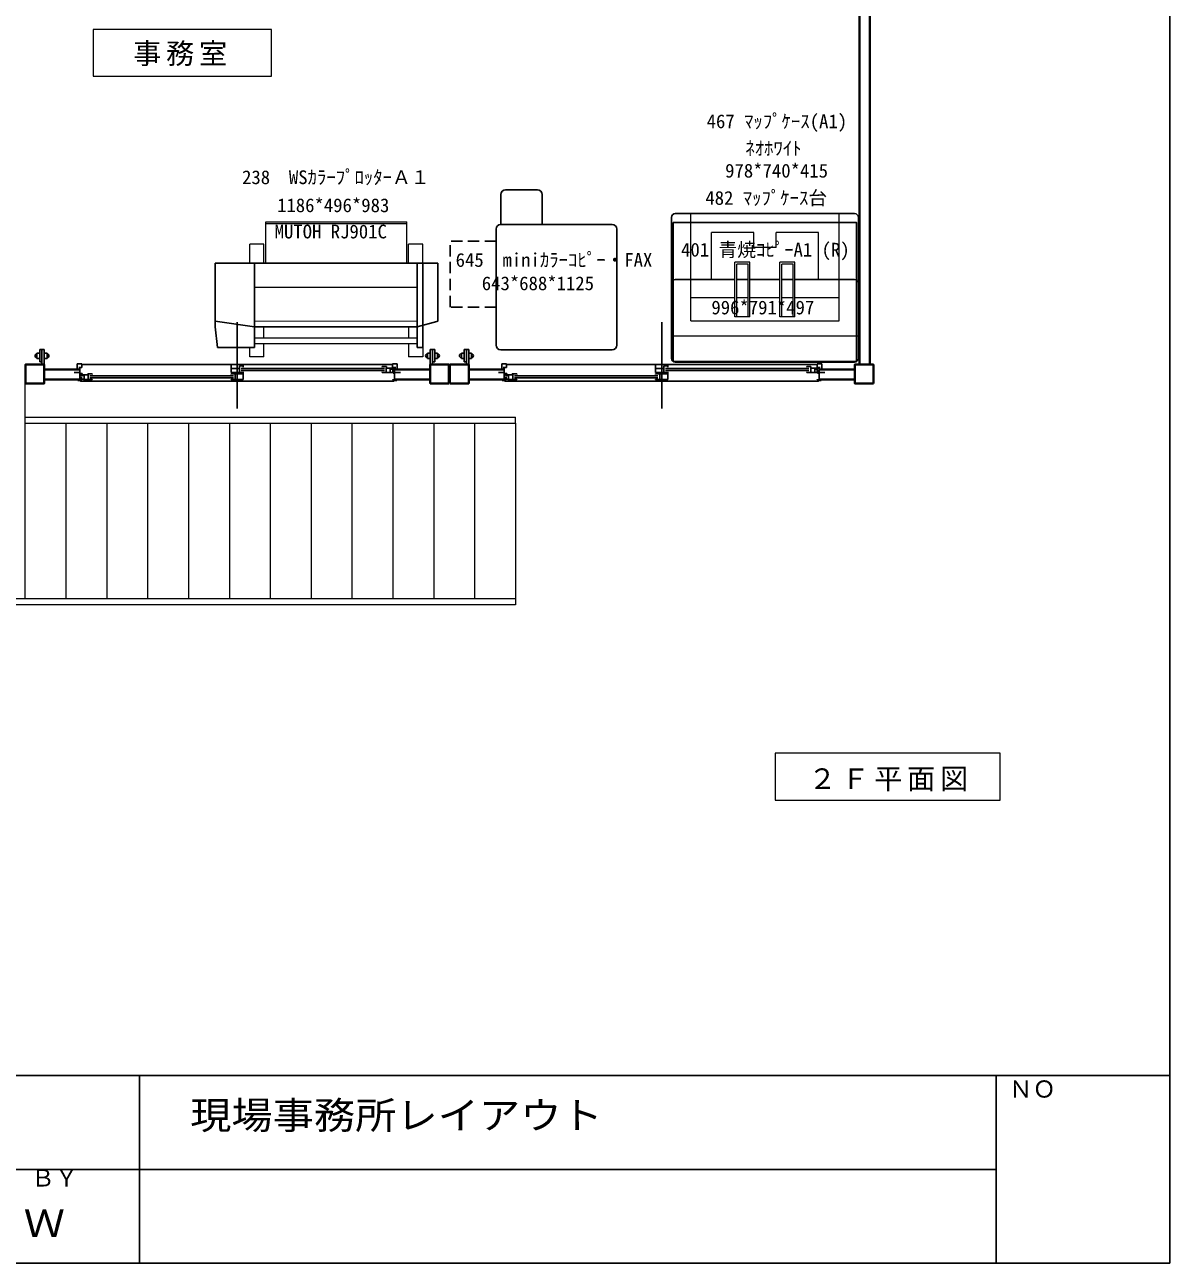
# Model space of a CAD drawing. Units: millimetres, scale not verified. Extents: x -9777 to 9888, y -7062 to 6920.
# Drawn here: x 3781 to 9888, y -7062 to -463 of the extents above; entities that cross this region are included whole.
import ezdxf
from ezdxf.enums import TextEntityAlignment as Align

# ---------------------------------------------------------------- set-up
doc = ezdxf.new("R2010")
doc.units = ezdxf.units.MM
doc.header["$LTSCALE"] = 50
doc.linetypes.add('DASHED1', pattern=[1.8, 1.2, -0.6])
for name, color, linetype, lineweight in [('0-0', 7, 'Continuous', 25), ('0-1', 7, 'Continuous', 25), ('0-2', 7, 'Continuous', 25), ('0-A', 7, 'Continuous', 18)]:
    doc.layers.add(name, color=color, linetype=linetype, lineweight=lineweight)
doc.styles.add('ＭＳ ゴシック', font='')
doc.styles.get('ＭＳ ゴシック').set_extended_font_data('MS Gothic')

msp = doc.modelspace()

# ---------------------------------------------------------------- linework, layer by layer
at = {"layer": '0-0'}
for p, q in [((-9777.2, -6062.09), (9887.58, -6062.09)), ((4392.39, -6062.62), (4392.39, -7062.09)), ((8959.96, -6062.62), (8959.96, -7062.09)), ((-5692.41, -6562.09), (8959.96, -6562.09)), ((-9777.2, -7062.09), (9884.96, -7062.09))]:
    msp.add_line(p, q, dxfattribs=at)
msp.add_lwpolyline([(-9777.2, 6920.35), (9884.96, 6920.35), (9884.96, -7062.09)], dxfattribs=at)
at = {"layer": '0-1', "color": 2, "lineweight": 40}
for p, q in [((8230.4, -216.21), (8230.4, -2274.21)), ((8285.4, -216.21), (8285.4, -2274.21)), ((4074.4, -2299.21), (3884.4, -2299.21)), ((5942.4, -2299.21), (5752.4, -2299.21)), ((6337.4, -2299.21), (6147.4, -2299.21)), ((8205.4, -2299.21), (8015.4, -2299.21)), ((4074.4, -2354.21), (3884.4, -2354.21)), ((5942.4, -2354.21), (5752.4, -2354.21)), ((6337.4, -2354.21), (6147.4, -2354.21)), ((8205.4, -2354.21), (8015.4, -2354.21))]:
    msp.add_line(p, q, dxfattribs=at)
at = {"layer": '0-1'}
for p, q in [((4913.4, -2508.63), (4913.4, -2048.62)), ((7176.4, -2508.63), (7176.4, -2048.62)), ((3845.4, -2240.71), (3845.4, -2212.71)), ((3845.4, -2212.71), (3860.4, -2212.71)), ((3845.4, -2240.71), (3860.4, -2240.71)), ((3860.4, -2194.21), (3884.4, -2194.21)), ((3860.4, -2259.21), (3860.4, -2194.21)), ((3872.4, -2274.21), (3872.4, -2194.21)), ((3884.4, -2274.21), (3884.4, -2194.21)), ((3884.4, -2212.71), (3899.4, -2212.71)), ((3884.4, -2240.71), (3899.4, -2240.71)), ((3899.4, -2240.71), (3899.4, -2212.71)), ((5927.4, -2240.71), (5927.4, -2212.71)), ((5942.4, -2212.71), (5927.4, -2212.71)), ((5942.4, -2240.71), (5927.4, -2240.71)), ((5966.4, -2194.21), (5942.4, -2194.21)), ((5942.4, -2274.21), (5942.4, -2194.21)), ((5954.4, -2274.21), (5954.4, -2194.21)), ((5966.4, -2259.21), (5966.4, -2194.21)), ((5981.4, -2212.71), (5966.4, -2212.71)), ((5981.4, -2240.71), (5966.4, -2240.71)), ((5981.4, -2240.71), (5981.4, -2212.71)), ((6108.4, -2240.71), (6108.4, -2212.71)), ((6108.4, -2212.71), (6123.4, -2212.71)), ((6108.4, -2240.71), (6123.4, -2240.71)), ((6123.4, -2194.21), (6147.4, -2194.21)), ((6123.4, -2259.21), (6123.4, -2194.21)), ((6135.4, -2274.21), (6135.4, -2194.21)), ((6147.4, -2274.21), (6147.4, -2194.21)), ((6147.4, -2212.71), (6162.4, -2212.71)), ((6147.4, -2240.71), (6162.4, -2240.71)), ((6162.4, -2240.71), (6162.4, -2212.71)), ((3860.4, -2259.21), (3872.4, -2259.21)), ((4060.4, -2269.21), (4085.4, -2269.21)), ((4060.4, -2269.21), (4060.4, -2299.21)), ((4068.4, -2288.96), (4085.4, -2288.96)), ((4085.4, -2273.96), (4085.4, -2269.21)), ((4085.4, -2273.96), (5741.4, -2273.96)), ((4085.4, -2288.96), (4085.4, -2273.96)), ((4880.9, -2315.21), (4880.9, -2273.71)), ((4945.9, -2273.71), (4880.9, -2273.71)), ((4880.9, -2295.46), (4924.9, -2295.46)), ((4945.9, -2280.01), (4924.9, -2280.01)), ((4924.9, -2315.21), (4924.9, -2280.01)), ((4933.9, -2294.21), (5698.4, -2294.21)), ((4933.9, -2306.21), (5698.4, -2306.21)), ((4945.9, -2287.21), (4945.9, -2273.71)), ((5708.9, -2283.71), (5686.4, -2283.71)), ((5686.4, -2286.91), (5686.4, -2283.71)), ((5686.4, -2285.81), (5686.4, -2287.21)), ((5746.4, -2293.71), (5707.95, -2293.71)), ((5707.95, -2315.21), (5707.95, -2293.71)), ((5708.9, -2293.71), (5708.9, -2283.71)), ((5729.15, -2315.21), (5729.15, -2293.71)), ((5746.4, -2297.91), (5729.15, -2297.91)), ((5744.4, -2307.71), (5739.4, -2307.21)), ((5766.4, -2269.21), (5741.4, -2269.21)), ((5741.4, -2273.96), (5741.4, -2269.21)), ((5741.4, -2288.96), (5741.4, -2273.96)), ((5758.4, -2288.96), (5741.4, -2288.96)), ((5744.4, -2307.71), (5752.4, -2307.71)), ((5746.4, -2297.91), (5746.4, -2293.71)), ((5752.4, -2358.96), (5752.4, -2288.96)), ((5766.4, -2269.21), (5766.4, -2299.21)), ((5966.4, -2259.21), (5954.4, -2259.21)), ((6123.4, -2259.21), (6135.4, -2259.21)), ((6323.4, -2269.21), (6348.4, -2269.21)), ((6323.4, -2269.21), (6323.4, -2299.21)), ((6331.4, -2288.96), (6348.4, -2288.96)), ((6348.4, -2273.96), (6348.4, -2269.21)), ((6348.4, -2273.96), (8004.4, -2273.96)), ((6348.4, -2288.96), (6348.4, -2273.96)), ((7143.9, -2315.21), (7143.9, -2273.71)), ((7208.9, -2273.71), (7143.9, -2273.71)), ((7143.9, -2295.46), (7187.9, -2295.46)), ((7208.9, -2280.01), (7187.9, -2280.01)), ((7187.9, -2315.21), (7187.9, -2280.01)), ((7196.9, -2294.21), (7961.4, -2294.21)), ((7196.9, -2306.21), (7961.4, -2306.21)), ((7208.9, -2287.21), (7208.9, -2273.71)), ((7971.9, -2283.71), (7949.4, -2283.71)), ((7949.4, -2286.91), (7949.4, -2283.71)), ((7949.4, -2285.81), (7949.4, -2287.21)), ((8009.4, -2293.71), (7970.95, -2293.71)), ((7970.95, -2315.21), (7970.95, -2293.71)), ((7971.9, -2293.71), (7971.9, -2283.71)), ((7992.15, -2315.21), (7992.15, -2293.71)), ((8009.4, -2297.91), (7992.15, -2297.91)), ((8007.4, -2307.71), (8002.4, -2307.21)), ((8029.4, -2269.21), (8004.4, -2269.21)), ((8004.4, -2273.96), (8004.4, -2269.21)), ((8004.4, -2288.96), (8004.4, -2273.96)), ((8021.4, -2288.96), (8004.4, -2288.96)), ((8007.4, -2307.71), (8015.4, -2307.71)), ((8009.4, -2297.91), (8009.4, -2293.71)), ((8015.4, -2358.96), (8015.4, -2288.96)), ((8029.4, -2269.21), (8029.4, -2299.21)), ((4043.4, -2315.96), (4074.4, -2315.96)), ((4068.4, -2315.96), (4068.4, -2312.96)), ((4074.4, -2321.21), (4086.9, -2321.21)), ((4074.4, -2325.21), (4086.9, -2325.21)), ((4082.39, -2342.71), (4074.4, -2342.71)), ((4074.4, -2354.71), (4084.4, -2354.71)), ((4077.9, -2361.96), (4074.4, -2358.46)), ((4077.4, -2347.21), (4079.4, -2347.21)), ((4077.4, -2350.21), (4077.4, -2347.21)), ((4084.46, -2350.21), (4077.4, -2350.21)), ((4077.9, -2361.96), (5748.9, -2361.96)), ((4080.4, -2328.71), (4118.85, -2328.71)), ((4080.4, -2332.91), (4080.4, -2328.71)), ((4080.4, -2332.91), (4097.1, -2332.91)), ((4082.4, -2347.21), (4084.4, -2347.21)), ((4087.4, -2342.21), (4082.42, -2342.71)), ((4084.4, -2350.21), (4084.4, -2347.21)), ((4084.4, -2354.71), (4084.4, -2353.21)), ((4084.46, -2350.21), (4095.39, -2354.21)), ((4086.9, -2325.21), (4086.9, -2321.21)), ((4140.4, -2354.21), (4095.39, -2354.21)), ((4095.4, -2328.71), (4117.9, -2328.71)), ((4097.1, -2354.21), (4097.1, -2328.71)), ((4117.9, -2323.71), (4117.9, -2328.71)), ((4118.85, -2354.21), (4118.85, -2328.71)), ((4128.4, -2333.21), (4892.9, -2333.21)), ((4128.4, -2345.21), (4892.9, -2345.21)), ((4140.4, -2325.91), (4140.4, -2322.71)), ((4140.4, -2324.81), (4140.4, -2326.21)), ((4140.4, -2354.21), (4140.4, -2352.21)), ((4945.9, -2315.21), (4880.9, -2315.21)), ((4945.9, -2322.71), (4880.9, -2322.71)), ((4880.9, -2325.91), (4880.9, -2322.71)), ((4880.9, -2324.81), (4880.9, -2326.21)), ((4880.9, -2354.21), (4880.9, -2352.21)), ((4880.9, -2354.21), (4945.9, -2354.21)), ((4902.7, -2322.71), (4902.7, -2354.21)), ((4929.6, -2315.21), (4929.6, -2320.81)), ((4937.9, -2320.81), (4929.6, -2320.81)), ((4932.9, -2317.21), (4945.9, -2317.21)), ((4945.9, -2315.21), (4945.9, -2313.21)), ((4945.9, -2317.21), (4945.9, -2354.21)), ((4945.9, -2348.91), (4945.9, -2317.71)), ((5686.4, -2313.21), (5686.4, -2315.21)), ((5686.4, -2315.21), (5749.4, -2315.21)), ((5744.4, -2312.21), (5742.4, -2312.21)), ((5742.4, -2315.21), (5742.4, -2312.21)), ((5752.4, -2319.11), (5744.4, -2319.11)), ((5749.4, -2312.21), (5747.4, -2312.21)), ((5748.9, -2361.96), (5752.4, -2358.46)), ((5749.4, -2315.21), (5749.4, -2312.21)), ((5783.4, -2315.96), (5752.4, -2315.96)), ((5763.7, -2358.96), (5752.4, -2358.96)), ((5758.4, -2315.96), (5758.4, -2312.96)), ((6306.4, -2315.96), (6337.4, -2315.96)), ((6331.4, -2315.96), (6331.4, -2312.96)), ((6337.4, -2321.21), (6349.9, -2321.21)), ((6337.4, -2325.21), (6349.9, -2325.21)), ((6345.39, -2342.71), (6337.4, -2342.71)), ((6337.4, -2354.71), (6347.4, -2354.71)), ((6340.9, -2361.96), (6337.4, -2358.46)), ((6340.4, -2347.21), (6342.4, -2347.21)), ((6340.4, -2350.21), (6340.4, -2347.21)), ((6347.46, -2350.21), (6340.4, -2350.21)), ((6340.9, -2361.96), (8011.9, -2361.96)), ((6343.4, -2328.71), (6381.85, -2328.71)), ((6343.4, -2332.91), (6343.4, -2328.71)), ((6343.4, -2332.91), (6360.1, -2332.91)), ((6345.4, -2347.21), (6347.4, -2347.21)), ((6350.4, -2342.21), (6345.42, -2342.71)), ((6347.4, -2350.21), (6347.4, -2347.21)), ((6347.4, -2354.71), (6347.4, -2353.21)), ((6347.46, -2350.21), (6358.39, -2354.21)), ((6349.9, -2325.21), (6349.9, -2321.21)), ((6403.4, -2354.21), (6358.39, -2354.21)), ((6358.4, -2328.71), (6380.9, -2328.71)), ((6360.1, -2354.21), (6360.1, -2328.71)), ((6380.9, -2323.71), (6380.9, -2328.71)), ((6381.85, -2354.21), (6381.85, -2328.71)), ((6391.4, -2333.21), (7155.9, -2333.21)), ((6391.4, -2345.21), (7155.9, -2345.21)), ((6403.4, -2325.91), (6403.4, -2322.71)), ((6403.4, -2324.81), (6403.4, -2326.21)), ((6403.4, -2354.21), (6403.4, -2352.21)), ((7208.9, -2315.21), (7143.9, -2315.21)), ((7208.9, -2322.71), (7143.9, -2322.71)), ((7143.9, -2325.91), (7143.9, -2322.71)), ((7143.9, -2324.81), (7143.9, -2326.21)), ((7143.9, -2354.21), (7143.9, -2352.21)), ((7143.9, -2354.21), (7208.9, -2354.21)), ((7165.7, -2322.71), (7165.7, -2354.21)), ((7192.6, -2315.21), (7192.6, -2320.81)), ((7200.9, -2320.81), (7192.6, -2320.81)), ((7195.9, -2317.21), (7208.9, -2317.21)), ((7208.9, -2315.21), (7208.9, -2313.21)), ((7208.9, -2317.21), (7208.9, -2354.21)), ((7208.9, -2348.91), (7208.9, -2317.71)), ((7949.4, -2313.21), (7949.4, -2315.21)), ((7949.4, -2315.21), (8012.4, -2315.21)), ((8007.4, -2312.21), (8005.4, -2312.21)), ((8005.4, -2315.21), (8005.4, -2312.21)), ((8015.4, -2319.11), (8007.4, -2319.11)), ((8012.4, -2312.21), (8010.4, -2312.21)), ((8011.9, -2361.96), (8015.4, -2358.46)), ((8012.4, -2315.21), (8012.4, -2312.21)), ((8046.4, -2315.96), (8015.4, -2315.96)), ((8026.7, -2358.96), (8015.4, -2358.96)), ((8021.4, -2315.96), (8021.4, -2312.96))]:
    msp.add_line(p, q, dxfattribs=at)
at = {"layer": '0-1', "color": 4, "lineweight": 18}
for p, q in [((3781.9, -2374.21), (3781.9, -2586.21)), ((3781.9, -2554.21), (6396.9, -2554.21)), ((6396.9, -2586.21), (6396.9, -2554.21)), ((3781.9, -2586.21), (6396.9, -2586.21)), ((3781.9, -2586.21), (3781.9, -3522.21)), ((3999.82, -2586.21), (3999.82, -3522.21)), ((4217.73, -2586.21), (4217.73, -3522.21)), ((4435.65, -2586.21), (4435.65, -3522.21)), ((4653.57, -2586.21), (4653.57, -3522.21)), ((4871.48, -2586.21), (4871.48, -3522.21)), ((5089.4, -2586.21), (5089.4, -3522.21)), ((5307.32, -2586.21), (5307.32, -3522.21)), ((5525.23, -2586.21), (5525.23, -3522.21)), ((5743.15, -2586.21), (5743.15, -3522.21)), ((5961.07, -2586.21), (5961.07, -3522.21)), ((6178.98, -2586.21), (6178.98, -3522.21)), ((6396.9, -3554.21), (1518.9, -3554.21)), ((6396.9, -3522.21), (1548.9, -3522.21))]:
    msp.add_line(p, q, dxfattribs=at)
at = {"layer": '0-1', "color": 2, "lineweight": 40}
for points in [[(3784.4, -2374.21), (3884.4, -2374.21), (3884.4, -2274.21), (3784.4, -2274.21)], [(6042.4, -2374.21), (5942.4, -2374.21), (5942.4, -2274.21), (6042.4, -2274.21)], [(6047.4, -2374.21), (6147.4, -2374.21), (6147.4, -2274.21), (6047.4, -2274.21)], [(8305.4, -2374.21), (8205.4, -2374.21), (8205.4, -2274.21), (8305.4, -2274.21)]]:
    msp.add_lwpolyline(points, close=True, dxfattribs=at)
at = {"layer": '0-1'}
for points in [[(4063.1, -2358.96), (4074.4, -2358.96), (4074.4, -2288.96)], [(6326.1, -2358.96), (6337.4, -2358.96), (6337.4, -2288.96)], [(4117.9, -2328.21), (4117.9, -2322.71), (4140.4, -2322.71)], [(5752.4, -2354.71), (5742.4, -2354.71), (5742.4, -2353.21)], [(6380.9, -2328.21), (6380.9, -2322.71), (6403.4, -2322.71)], [(8015.4, -2354.71), (8005.4, -2354.71), (8005.4, -2353.21)]]:
    msp.add_lwpolyline(points, dxfattribs=at)
at = {"layer": '0-1', "color": 4, "lineweight": 18}
msp.add_lwpolyline([(6396.9, -2586.21), (6396.9, -3522.21), (6396.9, -3554.21)], dxfattribs=at)
at = {"layer": '0-1'}
for centre, radius, start, end in [((3845.4, -2226.71), 10, 90, 270), ((3899.4, -2226.71), 10, 270, 90), ((5927.4, -2226.71), 10, 90, 270), ((5981.4, -2226.71), 10, 270, 90), ((6108.4, -2226.71), 10, 90, 270), ((6162.4, -2226.71), 10, 270, 90), ((4082.39, -2342.41), 0.3, 270, 275.71059), ((6345.39, -2342.41), 0.3, 270, 275.71059)]:
    msp.add_arc(centre, radius, start, end, dxfattribs=at)
at = {"layer": '0-2'}
for p, q in [((6318.69, -1367.82), (6318.69, -1526.82)), ((6343.69, -1342.82), (6513.69, -1342.82)), ((6538.69, -1367.82), (6538.69, -1526.82)), ((7228.78, -1489.42), (7228.78, -2240.42)), ((7248.78, -1469.42), (8204.78, -1469.42)), ((8224.78, -1489.42), (8224.78, -2240.42)), ((6293.69, -2169.82), (6293.69, -1551.82)), ((6318.69, -1526.82), (6911.69, -1526.82)), ((6936.69, -1551.82), (6936.69, -2169.82)), ((4796.06, -1732.7), (4796.06, -2072.7)), ((5982.06, -1732.7), (4796.06, -1732.7)), ((5006.06, -2182.7), (5006.06, -1732.7)), ((5872.06, -1732.7), (5872.06, -2182.7)), ((5902.06, -1732.7), (5902.06, -2182.7)), ((5982.06, -2042.7), (5982.06, -1732.7)), ((7566.78, -1820.42), (7248.78, -1820.42)), ((7636.78, -1820.42), (7576.78, -1820.42)), ((7806.78, -1820.42), (7646.78, -1820.42)), ((7876.78, -1820.42), (7816.78, -1820.42)), ((8204.78, -1820.42), (7886.78, -1820.42)), ((5006.06, -2072.7), (4796.06, -2042.7)), ((4808.79, -2182.7), (4796.06, -2072.7)), ((5006.06, -2072.7), (5872.06, -2072.7)), ((4808.79, -2182.7), (5006.06, -2182.7)), ((5902.06, -2182.7), (5872.06, -2182.7)), ((6318.69, -2194.82), (6911.69, -2194.82)), ((7248.78, -2260.42), (8204.78, -2260.42))]:
    msp.add_line(p, q, dxfattribs=at)
at = {"layer": '0-2', "color": 4, "lineweight": 18}
for p, q in [((5066.06, -1732.7), (5066.06, -1512.7)), ((5066.06, -1512.7), (5817.06, -1512.7)), ((5817.06, -1732.7), (5817.06, -1512.7)), ((7331.78, -2040.42), (7331.78, -1469.42)), ((8121.78, -2040.42), (8121.78, -1469.42)), ((5066.06, -1522.7), (5817.06, -1522.7)), ((7441.78, -1820.42), (7441.78, -1570.42)), ((7666.78, -1570.42), (7441.78, -1570.42)), ((7786.78, -1650.42), (7786.78, -1570.42)), ((8011.78, -1570.42), (7786.78, -1570.42)), ((8011.78, -1820.42), (8011.78, -1570.42)), ((5056.06, -1632.7), (4981.06, -1632.7)), ((4981.06, -1732.7), (4981.06, -1632.7)), ((5056.06, -1732.7), (5056.06, -1632.7)), ((5827.06, -1732.7), (5827.06, -1632.7)), ((5902.06, -1632.7), (5827.06, -1632.7)), ((5902.06, -1732.7), (5902.06, -1632.7)), ((7646.78, -1728.76), (7566.78, -1728.76)), ((7576.78, -2018.99), (7576.78, -1738.76)), ((7646.78, -2018.99), (7646.78, -1728.76)), ((7886.78, -1728.76), (7806.78, -1728.76)), ((7816.78, -2018.99), (7816.78, -1738.76)), ((7876.78, -1738.76), (7816.78, -1738.76)), ((7876.78, -2018.99), (7876.78, -1738.76)), ((7886.78, -2018.99), (7886.78, -1728.76)), ((5872.06, -1862.7), (5006.06, -1862.7)), ((7566.78, -1918.04), (7331.78, -1918.04)), ((7636.78, -1918.04), (7576.78, -1918.04)), ((7806.78, -1918.04), (7646.78, -1918.04)), ((7876.78, -1918.04), (7816.78, -1918.04)), ((8121.78, -1918.04), (7886.78, -1918.04)), ((5872.06, -2043.79), (5006.06, -2042.92)), ((7331.78, -2040.42), (8121.78, -2040.42)), ((5056.06, -2132.7), (5056.06, -2072.7)), ((5827.06, -2072.7), (5827.06, -2132.7)), ((5872.06, -2132.7), (5006.06, -2132.7)), ((5872.06, -2162.7), (5006.06, -2162.7)), ((5056.06, -2232.7), (5056.06, -2162.7)), ((5827.06, -2162.7), (5827.06, -2232.7)), ((7228.78, -2120.42), (8224.78, -2120.42)), ((4981.06, -2232.7), (4981.06, -2182.7)), ((5056.06, -2232.7), (4981.06, -2232.7))]:
    msp.add_line(p, q, dxfattribs=at)
at = {"layer": '0-2', "linetype": 'DASHED1'}
for p, q in [((6048.69, -1967.12), (6048.69, -1617.12)), ((6293.69, -1617.12), (6048.69, -1617.12)), ((6293.69, -1967.12), (6048.69, -1967.12))]:
    msp.add_line(p, q, dxfattribs=at)
at = {"layer": '0-2'}
msp.add_lwpolyline([(7237.78, -2257.64), (7237.78, -1517.64), (8215.78, -1517.64), (8215.78, -2257.64)], close=True, dxfattribs=at)
at = {"layer": '0-2', "color": 4, "lineweight": 18}
for points in [[(7786.78, -1650.42), (7666.78, -1650.42), (7666.78, -1570.42)], [(7646.78, -2018.99), (7566.78, -2018.99), (7566.78, -1728.76)], [(7636.78, -2018.99), (7636.78, -1738.76), (7576.78, -1738.76)], [(7886.78, -2018.99), (7806.78, -2018.99), (7806.78, -1728.76)], [(5902.06, -2182.7), (5902.06, -2232.7), (5827.06, -2232.7)]]:
    msp.add_lwpolyline(points, dxfattribs=at)
at = {"layer": '0-2'}
msp.add_lwpolyline([(5982.06, -2042.7), (5977.67, -2043.9), (5872.06, -2072.7)], dxfattribs=at)
for centre, radius, start, end in [((6343.69, -1367.82), 25, 90, 180), ((6513.69, -1367.82), 25, 0, 90), ((7248.78, -1489.42), 20, 90, 180), ((8204.78, -1489.42), 20, 0, 90), ((6318.69, -1551.82), 25, 90, 180), ((6911.69, -1551.82), 25, 0, 90), ((7248.78, -1840.42), 20, 90, 180), ((8204.78, -1840.42), 20, 0, 90), ((6318.69, -2169.82), 25, 180, 270), ((6911.69, -2169.82), 25, 270, 0), ((7248.78, -2240.42), 20, 180, 270), ((8204.78, -2240.42), 20, 270, 0)]:
    msp.add_arc(centre, radius, start, end, dxfattribs=at)
at = {"layer": '0-A', "color": 4}
for points in [[(4145.49, -737.99), (5095.49, -737.99), (5095.49, -487.99), (4145.49, -487.99)], [(7780.42, -4594.5), (8980.42, -4594.5), (8980.42, -4344.5), (7780.42, -4344.5)]]:
    msp.add_lwpolyline(points, close=True, dxfattribs=at)

# ---------------------------------------------------------------- texts
at = {"layer": '0-0', "color": 4, "style": 'ＭＳ ゴシック'}
for s, p in [('ＮＯ', (9027.96, -6207.13)), ('ＤＲＡＷＮ\u3000ＢＹ', (3065.56, -6681.03))]:
    msp.add_text(s, height=91.64, dxfattribs=at).set_placement(p, align=Align.BOTTOM_LEFT)
at = {"layer": '0-2', "color": 4, "style": 'ＭＳ ゴシック'}
for s, p in [('467 ﾏｯﾌﾟｹｰｽ(A1)', (7415.96, -1036.31)), ('ﾈｵﾎﾜｲﾄ', (7622.24, -1179.81)), ('238\u3000WSｶﾗｰﾌﾟﾛｯﾀｰＡ１', (4939.19, -1334.36)), ('978*740*415', (7514.61, -1299.38)), ('1186*496*983', (5125.83, -1483.67)), ('482 ﾏｯﾌﾟｹｰｽ台', (7409.03, -1444.56)), ('MUTOH RJ901C', (5112.77, -1623.64)), ('401 青焼ｺﾋﾟｰA1 (R)', (7279.75, -1720.39)), ('645\u3000miniｶﾗｰｺﾋﾟｰ・FAX', (6077.81, -1775.04)), ('643*688*1125', (6217.21, -1899.5)), ('996*791*497', (7441.27, -2028.29))]:
    msp.add_text(s, height=73.31, dxfattribs=at).set_placement(p, align=Align.BOTTOM_LEFT)
at = {"layer": '0-A', "style": 'ＭＳ ゴシック', "width": 1.1}
for s, p in [('現場事務所レイアウト', (4662.44, -6391.06)), ('Ｋ，Ｗ', (3335.06, -6966.65))]:
    msp.add_text(s, height=146.6, dxfattribs=at).set_placement(p, align=Align.BOTTOM_LEFT)
at = {"layer": '0-A', "char_height": 110, "attachment_point": 7, "style": 'ＭＳ ゴシック'}
for s, insert in [('\\T1.17;事務室', (4358.53, -683.77)), ('\\T1.17;２Ｆ平面図', (7958.3, -4547.34))]:
    msp.add_mtext(s, dxfattribs=dict(at, insert=insert))

doc.saveas('drawing.dxf')
